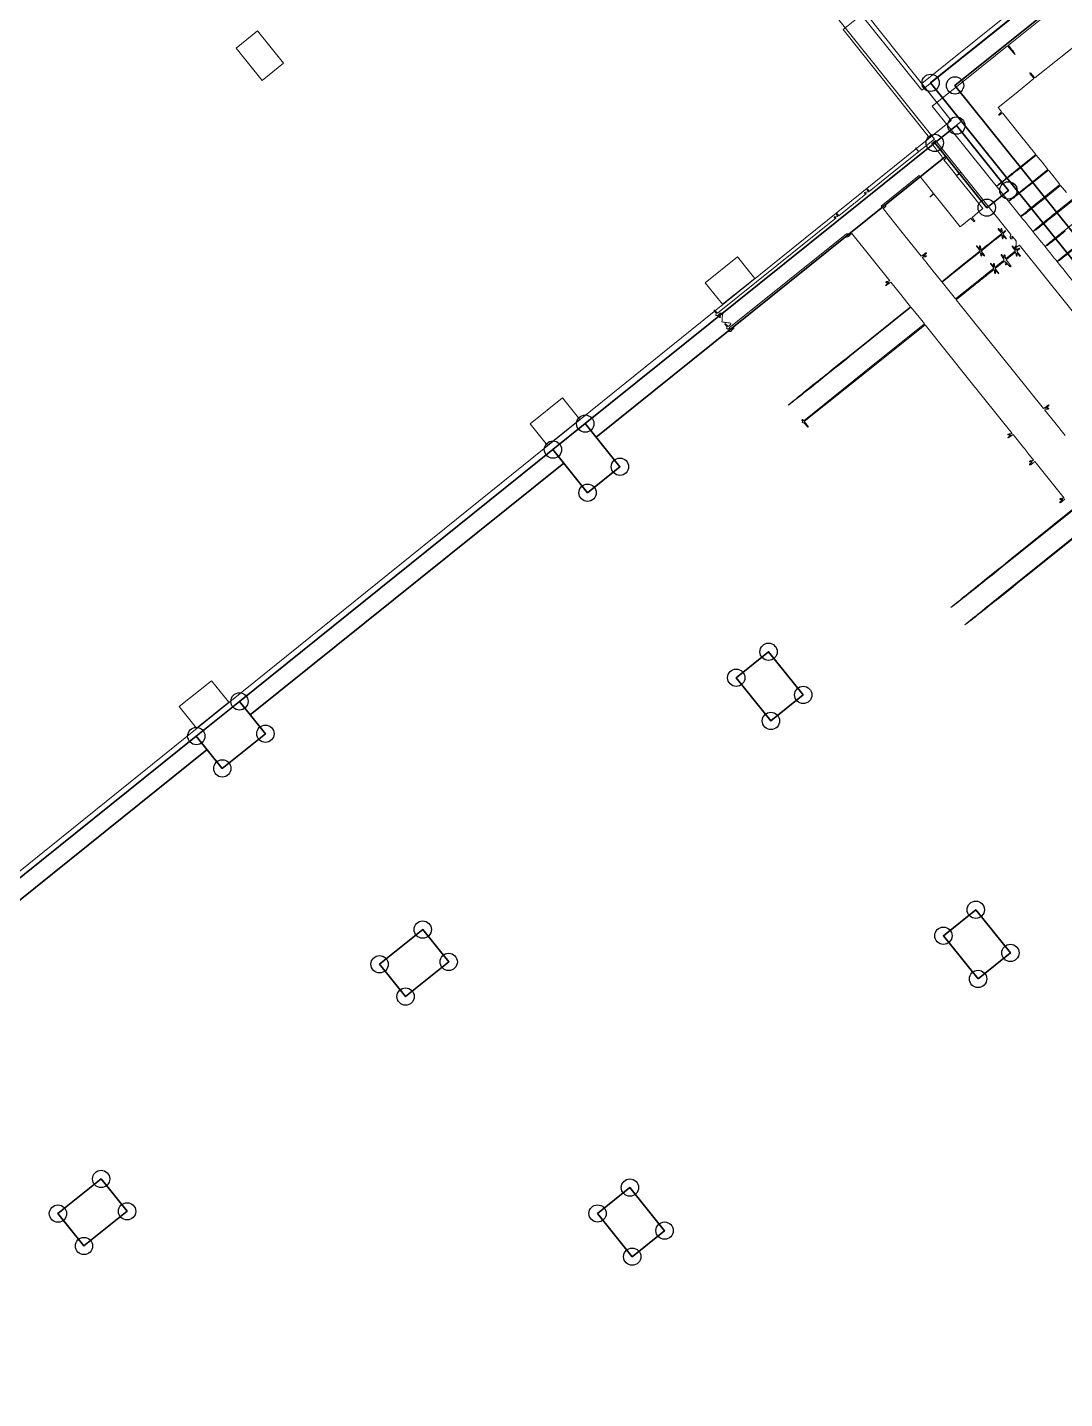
# Model space of a CAD drawing. Header units: metres. Extents: x 7511766 to 7511973, y 4692310 to 4692411.
# Drawn here: x 7511930.67 to 7511945.65, y 4692340.82 to 4692360.63 of the extents above; entities that cross this region are included whole.
import ezdxf

# ---------------------------------------------------------------- set-up
doc = ezdxf.new("R2010")
doc.units = ezdxf.units.M
doc.layers.get('0').update_dxf_attribs({"lineweight": 0})
doc.layers.add('A - Bodrumi -1 Polyline_Pen_No__23', color=7, linetype='Continuous', lineweight=0, true_color=0xff6600)
doc.layers.add('A - objekti 1 gjendja faktike_Pen_No__8', color=7, linetype='Continuous', lineweight=0, true_color=0xa80f02)
for name, color, linetype, lineweight in [('A - objekti 1 gjendja faktike_Pen_No__1', 7, 'Continuous', 0), ('ll-cde-shtyllat', 7, 'Continuous', 0), ('shytllat', 5, 'Continuous', 0)]:
    doc.layers.add(name, color=color, linetype=linetype, lineweight=lineweight)

# ---------------------------------------------------------------- blocks, each defined once
blk = doc.blocks.new('A$C51214811')
for points in [[(129.36, 67.7), (256.83, 67.68), (256.83, 65.27), (256.83, 62.86), (256.22, 62.83), (255.6, 62.8), (256.22, 62.79), (256.83, 62.77), (256.83, 55.15), (256.83, 47.54), (256.41, 47.54, 0.01883), (256.24, 47.53, 0.03053), (256.11, 47.52, 0.031449), (256.01, 47.49, 0.322437), (255.98, 47.46, 0.324455), (256.01, 47.42, 0.030522), (256.11, 47.4, 0.029984), (256.25, 47.38, 0.018474), (256.41, 47.37), (256.85, 47.37), (256.58, 46.91, 0.003411), (256.39, 46.55, 0.063933), (256.34, 46.43, 0.336766), (256.36, 46.38, 0.129778), (256.45, 46.36, 0.140065), (256.5, 46.37, 0.048038), (256.57, 46.42, 0.04323), (256.64, 46.5, 0.038085), (256.7, 46.59, -0.736306), (256.77, 46.57, -0.018558), (256.8, 46.07, -0.007043), (256.82, 45.04, -0.000656), (256.83, 42.49), (256.83, 38.15), (256.41, 38.15, 0.014459), (256.2, 38.14, 0.056061), (256.08, 38.12, 0.113132), (256.01, 38.08, 0.21271), (255.98, 38.03, 0.214386), (256.01, 37.97, 0.09703), (256.08, 37.93, 0.053321), (256.21, 37.9, 0.0163), (256.4, 37.88), (256.82, 37.85), (256.57, 37.45, 0.028414), (256.4, 37.14, 0.155884), (256.38, 36.95, 0.566946), (256.45, 36.92, 0.057366), (256.63, 37.1), (256.83, 37.35), (256.83, 18.97), (256.83, 0.6), (256.31, 0.57, 0.015182), (256.09, 0.55, 0.030501), (255.92, 0.52, 0.035837), (255.79, 0.49, 0.223019), (255.75, 0.44, 0.338826), (255.77, 0.39, 0.095119), (255.85, 0.36, 0.041244), (256, 0.34, 0.009683), (256.26, 0.33, -0.008944), (256.57, 0.33, -0.060803), (256.72, 0.3, -0.137221), (256.81, 0.25, -0.123333), (256.85, 0.16, 0.142543), (256.93, 0.05, 0.189382), (257.04, 0, 0.189382), (257.16, 0.05, 0.142543), (257.23, 0.16, -0.10515), (257.27, 0.25, -0.136243), (257.34, 0.3, -0.073882), (257.46, 0.33, -0.014834), (257.69, 0.33, 0.014606), (257.89, 0.34, 0.059971), (258.01, 0.36, 0.123714), (258.07, 0.4, 0.19762), (258.1, 0.46, 0.200296), (258.07, 0.52, 0.122766), (258.01, 0.56, 0.058865), (257.88, 0.58, 0.014068), (257.68, 0.59), (257.25, 0.59), (257.25, 0.91, -0.035807), (257.26, 1.07, -0.055796), (257.3, 1.2, -0.060488), (257.36, 1.31, -0.052255), (257.45, 1.42), (257.64, 1.6), (258.35, 0.88, 0.005547), (258.63, 0.61, 0.008462), (258.88, 0.38, 0.003913), (259.1, 0.18, 0.181017), (259.15, 0.16, 0.180395), (259.21, 0.18, 0.003711), (259.43, 0.38, 0.008211), (259.69, 0.62, 0.005372), (259.97, 0.9, -0.004777), (260.39, 1.3, -0.035269), (260.6, 1.48, -0.093162), (260.74, 1.55, -0.240508), (260.84, 1.52, -0.107313), (260.9, 1.45, -0.05033), (260.94, 1.34, -0.039979), (260.97, 1.19, -0.022373), (260.98, 1), (260.98, 0.6), (260.5, 0.57, 0.018956), (260.06, 0.53, 0.324584), (259.96, 0.44, 0.445195), (260.03, 0.35, 0.020532), (260.45, 0.33, -0.010299), (260.73, 0.33, -0.064527), (260.87, 0.3, -0.137837), (260.95, 0.25, -0.117582), (261, 0.16, 0.142543), (261.07, 0.05, 0.189382), (261.19, 0, 0.189382), (261.3, 0.05, 0.142543), (261.37, 0.16, -0.181746), (261.45, 0.28, -0.127595), (261.6, 0.33, -0.131321), (261.76, 0.31, -0.195002), (261.85, 0.21, 0.081035), (261.88, 0.16, 0.065663), (261.92, 0.12, 0.06652), (261.98, 0.09, 0.088478), (262.03, 0.08, 0.096942), (262.08, 0.09, 0.097427), (262.12, 0.12, 0.098422), (262.15, 0.16, 0.101174), (262.16, 0.21, -0.064853), (262.17, 0.26, -0.082425), (262.18, 0.3, -0.098894), (262.21, 0.32, -0.148195), (262.24, 0.33, 0.148195), (262.28, 0.34, 0.098894), (262.3, 0.37, 0.082425), (262.32, 0.41, 0.064853), (262.33, 0.46, 0.064853), (262.32, 0.51, 0.082425), (262.3, 0.55, 0.098894), (262.28, 0.58, 0.148195), (262.24, 0.59, -0.333522), (262.21, 0.61, -0.026401), (262.18, 0.73, -0.027515), (262.17, 0.88, -0.016878), (262.16, 1.06, 0.00915), (262.15, 1.32, 0.071543), (262.13, 1.44, 0.204662), (262.09, 1.49, 0.158528), (262.01, 1.5, 0.149402), (261.94, 1.46, 0.109659), (261.89, 1.39, 0.059101), (261.86, 1.25, 0.014771), (261.84, 1.03, -0.010527), (261.82, 0.77, -0.096178), (261.78, 0.66, -0.201009), (261.72, 0.6, -0.073654), (261.61, 0.59), (261.4, 0.59), (261.4, 18.71), (261.4, 36.84), (261.61, 37.09), (261.82, 37.35), (261.82, 36.95, 0.046025), (261.84, 36.7, 0.077695), (261.91, 36.51, 0.153779), (262.01, 36.41, 0.323268), (262.1, 36.43, 0.173476), (262.13, 36.48, 0.00632), (262.14, 36.68, 0.010901), (262.16, 36.92, 0.007362), (262.16, 37.19), (262.16, 37.9), (269.49, 37.9), (276.81, 37.9), (276.59, 37.52, 0.022251), (276.46, 37.26, 0.053466), (276.39, 37.06, 0.105612), (276.38, 36.93, 0.358625), (276.44, 36.88, 0.209335), (276.48, 36.9, 0.022051), (276.54, 36.97, 0.024308), (276.61, 37.07, 0.017141), (276.68, 37.18), (276.84, 37.48), (276.88, 36.97, 0.013488), (276.93, 36.48, 0.580342), (277.01, 36.45, 0.210817), (277.09, 36.59, 0.009535), (277.12, 37.16), (277.14, 37.9), (280.94, 37.9), (284.75, 37.9), (284.75, 18.99, 0.000291), (284.75, 10.64, 0.000828), (284.77, 4.83, 0.000039), (284.79, 0.12, 0.412858), (284.83, 0.08, 0.412858), (284.87, 0.12, 0.000039), (284.9, 4.83, 0.000828), (284.91, 10.64, 0.000291), (284.92, 18.99), (284.92, 37.9), (287.5, 37.9), (290.08, 37.9), (290.08, 19.25), (290.08, 0.6), (289.85, 0.57, 0.061947), (289.66, 0.53, 0.261688), (289.59, 0.44, 0.376783), (289.64, 0.36, 0.077948), (289.81, 0.33, -0.042924), (289.92, 0.32, -0.068853), (290.01, 0.3, -0.083393), (290.08, 0.25, -0.105792), (290.12, 0.19, 0.018157), (290.16, 0.1, 0.289816), (290.18, 0.08, 0.225928), (290.21, 0.09, 0.011806), (290.28, 0.19, -0.126283), (290.38, 0.26, -0.066919), (290.52, 0.31, -0.034697), (290.75, 0.33, -0.006882), (291.17, 0.33, 0.005824), (291.58, 0.34, 0.034858), (291.79, 0.36, 0.083308), (291.9, 0.4, 0.275591), (291.94, 0.46, 0.280451), (291.9, 0.52, 0.080293), (291.78, 0.56, 0.033635), (291.56, 0.58, 0.005528), (291.13, 0.59), (290.33, 0.59), (290.33, 19.24), (290.33, 37.9), (307.13, 37.9), (323.92, 37.9), (323.66, 37.44, 0.022225), (323.49, 37.09, 0.222541), (323.49, 36.94, 0.536942), (323.58, 36.92, 0.030691), (323.78, 37.19), (323.99, 37.5), (324.02, 36.98, 0.014871), (324.06, 36.5, 0.612674), (324.13, 36.47, 0.191836), (324.21, 36.63, 0.010594), (324.24, 37.18), (324.26, 37.9), (328.24, 37.9, -0.000794), (329.76, 37.89, -0.001324), (331.04, 37.89, -0.000071), (332.19, 37.88, -0.411651), (332.21, 37.86, -0.118776), (332.2, 37.84, -0.002401), (332.15, 37.73, -0.005535), (332.08, 37.6, -0.003675), (332, 37.46, 0.011167), (331.92, 37.31, 0.013731), (331.85, 37.17, 0.012176), (331.8, 37.05, 0.090598), (331.79, 36.99, 0.192997), (331.82, 36.9, 0.340288), (331.89, 36.89, 0.109392), (331.99, 36.98, 0.035201), (332.1, 37.16), (332.25, 37.43), (332.29, 36.92, 0.012342), (332.32, 36.68, 0.047346), (332.35, 36.53, 0.091756), (332.4, 36.44, 0.224419), (332.46, 36.42, 0.269279), (332.53, 36.45, 0.079408), (332.57, 36.56, 0.03557), (332.6, 36.77, 0.006611), (332.61, 37.16), (332.64, 37.9), (338.27, 37.9), (343.9, 37.9), (343.68, 37.52, 0.014122), (343.6, 37.37, 0.016351), (343.52, 37.22, 0.015522), (343.47, 37.09, 0.086748), (343.46, 37.01, 0.153061), (343.49, 36.91, 0.384928), (343.56, 36.89, 0.122288), (343.67, 36.99, 0.033834), (343.78, 37.19), (343.93, 37.5), (343.97, 36.96, 0.01551), (343.99, 36.74, 0.028269), (344.03, 36.57, 0.030562), (344.07, 36.44, 0.222764), (344.12, 36.39, 0.394072), (344.17, 36.42, 0.061095), (344.2, 36.53, 0.029435), (344.22, 36.75, 0.006363), (344.22, 37.13), (344.22, 37.9)], [(347.35, 37.9), (347.35, 18.99, 0.000291), (347.36, 10.64, 0.000828), (347.37, 4.83, 0.000039), (347.39, 0.12, 0.412858), (347.44, 0.08, 0.412858), (347.48, 0.12, 0.000039), (347.5, 4.83, 0.000828), (347.52, 10.64, 0.000291), (347.52, 18.99), (347.52, 37.9)], [(352.68, 37.9), (352.7, 19.01, 0.000292), (352.72, 10.68, 0.000828), (352.74, 4.87, 0.000039), (352.77, 0.16, 0.412526), (352.81, 0.12, 0.412526), (352.85, 0.16, 0.000039), (352.88, 4.87, 0.000828), (352.9, 10.68, 0.000292), (352.91, 19.01), (352.94, 37.9)], [(494.49, 37.88, -0.000004), (503.41, 37.86, -0.425827)], [(332.29, 47.54), (328.31, 47.54), (324.33, 47.54), (324.59, 48, 0.013632), (324.7, 48.2, 0.036849), (324.76, 48.36, 0.055394), (324.79, 48.46, 0.285851), (324.76, 48.52, 0.078544), (324.69, 48.54, 0.25054), (324.64, 48.53, 0.068732), (324.59, 48.47, 0.002883), (324.44, 48.22), (324.26, 47.92), (324.26, 48.49, 0.008923), (324.25, 48.79, 0.04577), (324.23, 48.95, 0.10575), (324.19, 49.03, 0.236826), (324.13, 49.06, 0.273642), (324.06, 49.03, 0.084509), (324.03, 48.92, 0.035355), (324.01, 48.71, 0.005946), (324, 48.3), (324, 47.54), (307.17, 47.54), (290.33, 47.54), (290.33, 53.38, -0.001019), (290.34, 55.62, -0.0017), (290.35, 57.5, -0.000117), (290.37, 59.19, -0.423101), (290.39, 59.21, -0.10382), (290.43, 59.2, -0.007062), (290.54, 59.15, -0.009869), (290.66, 59.08, -0.007234), (290.8, 59, 0.012708), (290.93, 58.92, 0.015414), (291.07, 58.85, 0.01405), (291.18, 58.8, 0.095102), (291.24, 58.79, 0.218217), (291.32, 58.83, 0.339983), (291.32, 58.9, 0.086405), (291.21, 59.02, 0.02268), (290.99, 59.17), (290.63, 59.38), (291.24, 59.38, 0.012065), (291.48, 59.39, 0.0222), (291.68, 59.41, 0.01921), (291.83, 59.43, 0.352506), (291.85, 59.47, 0.365646), (291.82, 59.5, 0.014491), (291.64, 59.53, 0.018502), (291.4, 59.55, 0.009164), (291.09, 59.55), (290.33, 59.55), (290.33, 61.08, -0.002756), (290.34, 61.86, -0.015256), (290.35, 62.28, -0.024693), (290.38, 62.52, -0.524971), (290.44, 62.55, -0.003685), (290.5, 62.51, -0.000678), (290.61, 62.44, -0.000729), (290.74, 62.36, -0.000663), (290.87, 62.28, 0.043738), (291.13, 62.15, 0.208278), (291.29, 62.15, 0.506238), (291.31, 62.25, 0.062472), (291.13, 62.4), (290.89, 62.56), (291.6, 62.6, 0.006946), (291.99, 62.63, 0.040953), (292.19, 62.66, 0.093307), (292.3, 62.71, 0.192306), (292.35, 62.79, 0.286701), (292.32, 62.87, 0.124164), (292.21, 62.91, 0.033844), (291.96, 62.93, 0.003161), (291.35, 62.94), (290.33, 62.94), (290.33, 64.43), (290.33, 65.91), (290.72, 65.69, 0.01134), (290.88, 65.61, 0.013881), (291.03, 65.54, 0.012382), (291.16, 65.49, 0.090056), (291.23, 65.48, 0.312787), (291.29, 65.52, 0.2539), (291.28, 65.61, 0.078876), (291.15, 65.74, 0.035713), (290.94, 65.86), (290.63, 66.03), (291.24, 66.05, 0.009483), (291.81, 66.08, 0.595671), (291.84, 66.16, 0.224137), (291.7, 66.23, 0.008067), (291.1, 66.24), (290.34, 66.24), (290.31, 66.72, 0.017897), (290.28, 67.09, 0.298792), (290.21, 67.18, 0.454172), (290.13, 67.13, 0.020962), (290.09, 66.79, -0.014444), (290.08, 66.64, -0.023568), (290.06, 66.52, -0.020091), (290.03, 66.43, -0.341373), (290.01, 66.41, -0.104965), (289.97, 66.42, -0.006308), (289.87, 66.47, -0.00923), (289.75, 66.54, -0.006674), (289.61, 66.62, 0.009059), (289.36, 66.77, 0.07668), (289.23, 66.82, 0.284194), (289.17, 66.79, 0.169831), (289.15, 66.72, 0.174943), (289.17, 66.66, 0.032609), (289.24, 66.59, 0.031428), (289.34, 66.5, 0.024173), (289.46, 66.42), (289.78, 66.24), (289.21, 66.24, 0.013289), (288.99, 66.23, 0.023467), (288.8, 66.21, 0.020767), (288.67, 66.19, 0.347374), (288.64, 66.15, 0.362465), (288.67, 66.12, 0.015687), (288.84, 66.09, 0.019442), (289.07, 66.07, 0.009838), (289.36, 66.07), (290.08, 66.07), (290.08, 64.54), (290.08, 63.01), (289.71, 63.23, 0.010753), (289.56, 63.31, 0.013531), (289.42, 63.38, 0.011674), (289.3, 63.43, 0.096868), (289.25, 63.45, 0.204312), (289.17, 63.41, 0.325235), (289.16, 63.35, 0.09901), (289.25, 63.24, 0.028332), (289.42, 63.12), (289.7, 62.94), (289.17, 62.94, 0.010038), (288.9, 62.93, 0.04885), (288.75, 62.91, 0.11021), (288.67, 62.87, 0.227201), (288.64, 62.81, 0.227183), (288.67, 62.75, 0.11035), (288.75, 62.71, 0.048868), (288.9, 62.69, 0.010028), (289.17, 62.68, -0.020329), (289.79, 62.66, -0.242997), (289.99, 62.53, -0.12958), (290.07, 62.26, -0.004588), (290.08, 61.14), (290.08, 59.71), (289.69, 59.93, 0.008995), (289.4, 60.08, 0.066808), (289.25, 60.13, 0.242611), (289.18, 60.11, 0.211424), (289.15, 60.04, 0.175744), (289.17, 59.99, 0.030637), (289.24, 59.91, 0.030019), (289.34, 59.83, 0.022931), (289.46, 59.75), (289.78, 59.56), (289.21, 59.56, 0.013372), (288.99, 59.55, 0.023366), (288.8, 59.53, 0.020491), (288.67, 59.5, 0.346819), (288.64, 59.47, 0.362465), (288.67, 59.43, 0.015687), (288.84, 59.41, 0.019442), (289.07, 59.39, 0.009838), (289.36, 59.38), (290.08, 59.38), (290.08, 53.46), (290.08, 47.54), (287.5, 47.54), (284.92, 47.54), (284.92, 53.42), (284.92, 59.3), (285.34, 59.04, 0.009298), (285.65, 58.87, 0.065443), (285.81, 58.81, 0.236264), (285.9, 58.83, 0.222811), (285.93, 58.9, 0.180386), (285.91, 58.96, 0.035725), (285.84, 59.03, 0.033672), (285.74, 59.11, 0.025766), (285.61, 59.18), (285.3, 59.34), (285.87, 59.37, 0.011581), (286.4, 59.4, 0.639683), (286.42, 59.47, 0.186785), (286.26, 59.54, 0.009128), (285.68, 59.55), (284.92, 59.55), (284.92, 62.73, -0.001874), (284.92, 63.94, -0.003129), (284.94, 64.97, -0.000395), (284.95, 65.87, -0.420082), (284.98, 65.9, -0.10382), (285.02, 65.89, -0.007062), (285.12, 65.83, -0.009869), (285.25, 65.76, -0.007234), (285.38, 65.68, 0.013532), (285.52, 65.6, 0.016098), (285.65, 65.54, 0.014983), (285.77, 65.49, 0.092704), (285.83, 65.48, 0.297128), (285.9, 65.52, 0.267174), (285.89, 65.6, 0.077583), (285.76, 65.73, 0.02963), (285.54, 65.88), (285.21, 66.06), (285.83, 66.07, 0.012089), (286.07, 66.07, 0.022171), (286.26, 66.09, 0.019132), (286.41, 66.12, 0.352327), (286.44, 66.15, 0.365646), (286.41, 66.19, 0.014491), (286.23, 66.21, 0.018502), (285.99, 66.23, 0.009164), (285.68, 66.24), (284.92, 66.24), (284.92, 66.74, 0.015416), (284.91, 66.94, 0.025878), (284.89, 67.1, 0.024068), (284.87, 67.23, 0.339565), (284.83, 67.25, 0.33177), (284.8, 67.23, 0.027191), (284.77, 67.12, 0.027994), (284.75, 66.97, 0.017186), (284.75, 66.79), (284.75, 66.33), (284.32, 66.58, 0.009298), (284.01, 66.75, 0.065443), (283.85, 66.81, 0.236264), (283.77, 66.8, 0.222811), (283.73, 66.72, 0.180386), (283.75, 66.66, 0.035725), (283.83, 66.59, 0.033672), (283.93, 66.51, 0.025766), (284.05, 66.44), (284.37, 66.28), (283.8, 66.25, 0.011581), (283.27, 66.22, 0.639683), (283.24, 66.15, 0.186785), (283.4, 66.08, 0.009128), (283.99, 66.07), (284.75, 66.07), (284.75, 62.9, -0.001874), (284.74, 61.68, -0.003129), (284.73, 60.66, -0.000395), (284.71, 59.75, -0.420082), (284.68, 59.73, -0.10382), (284.64, 59.74, -0.007062), (284.54, 59.79, -0.009869), (284.42, 59.86, -0.007234), (284.28, 59.94, 0.012708), (284.15, 60.02, 0.015414), (284.01, 60.08, 0.01405), (283.9, 60.13, 0.095102), (283.84, 60.15, 0.218217), (283.76, 60.11, 0.339983), (283.75, 60.04, 0.086405), (283.87, 59.92, 0.02268), (284.09, 59.77), (284.45, 59.56), (283.84, 59.55, 0.012065), (283.6, 59.55, 0.0222), (283.4, 59.53, 0.01921), (283.25, 59.5, 0.352506), (283.22, 59.47, 0.365646), (283.25, 59.43, 0.014491), (283.44, 59.41, 0.018502), (283.68, 59.39, 0.009164), (283.99, 59.38), (284.75, 59.38), (284.75, 53.46), (284.75, 47.54), (280.98, 47.54), (277.22, 47.54), (277.48, 48, 0.013355), (277.59, 48.21, 0.038063), (277.65, 48.36, 0.059741), (277.67, 48.46, 0.278577), (277.64, 48.51, 0.031), (277.6, 48.53, 0.046666), (277.57, 48.55, 0.057974), (277.54, 48.55, 0.246146), (277.52, 48.54, 0.013628), (277.51, 48.52, 0.000456), (277.46, 48.43, 0.000865), (277.39, 48.33, 0.000603), (277.32, 48.22), (277.14, 47.92), (277.14, 48.5, 0.009062), (277.13, 48.78, 0.039053), (277.11, 48.94, 0.088868), (277.08, 49.02, 0.348476), (277.03, 49.04, 0.245891), (276.98, 48.99, 0.029679), (276.94, 48.83, 0.024548), (276.91, 48.6, 0.009086), (276.9, 48.27), (276.87, 47.54), (269.52, 47.54), (262.16, 47.54), (262.16, 48.01, 0.00915), (262.15, 48.27, 0.071543), (262.13, 48.39, 0.204662), (262.09, 48.45, 0.158528), (262.01, 48.46, 0.149402), (261.94, 48.42, 0.109659), (261.89, 48.34, 0.059101), (261.86, 48.21, 0.014771), (261.84, 47.98, -0.010527), (261.82, 47.72, -0.096178), (261.78, 47.61, -0.201009), (261.72, 47.56, -0.073654), (261.61, 47.54), (261.4, 47.54), (261.4, 53.42), (261.4, 59.3), (264.19, 59.3), (266.97, 59.3), (267, 58.69), (267.03, 58.07), (267.05, 58.69), (267.07, 59.3), (272.14, 59.3), (277.22, 59.3), (277.22, 60.95), (277.22, 62.6), (277.72, 62.6, 0.016937), (277.93, 62.61, 0.030486), (278.11, 62.63, 0.036562), (278.24, 62.66, 0.136398), (278.31, 62.71, 0.160514), (278.35, 62.82, 0.320501), (278.3, 62.89, 0.085493), (278.13, 62.93, 0.011282), (277.75, 62.94), (277.22, 62.94), (277.22, 64.63), (277.22, 66.32), (272.15, 66.32), (267.07, 66.32), (267.04, 66.93), (267.02, 67.55), (267, 66.93), (266.98, 66.32), (264.57, 66.32), (262.16, 66.32), (262.16, 66.77, 0.014187), (262.15, 67.09, 0.09804), (262.11, 67.25, 0.321604), (262.04, 67.29, 0.143788), (261.93, 67.24, 0.129248), (261.89, 67.18, 0.035909), (261.85, 67.06, 0.032106), (261.83, 66.91, 0.022998), (261.82, 66.73, -0.010937), (261.82, 66.49, -0.105454), (261.79, 66.38, -0.213936), (261.73, 66.34, -0.066034), (261.61, 66.32, -0.037634), (261.53, 66.33, -0.041396), (261.45, 66.35, -0.045439), (261.39, 66.37, -0.130646), (261.36, 66.41, 0.246107), (261.29, 66.44, 0.00282), (260.78, 66.47, 0.007034), (260.13, 66.49, 0.00314), (259.28, 66.49), (257.25, 66.49), (257.25, 67.08), (257.25, 67.68), (271.78, 67.67), (286.31, 67.67), (286.46, 67.42, 0.067557), (286.6, 67.23, 0.068943), (286.79, 67.09, 0.077621), (286.99, 67.01, 0.142159), (287.16, 67.03, 0.183629), (287.25, 67.11, 0.18745), (287.26, 67.23, 0.157825), (287.19, 67.35, 0.135657), (287.06, 67.41, -0.048901), (286.98, 67.42, -0.035605), (286.9, 67.46, -0.036249), (286.83, 67.5, -0.063394), (286.77, 67.55, -0.371505), (286.77, 67.61, -0.173568), (286.85, 67.65, -0.034668), (287.06, 67.67, -0.003667), (287.56, 67.68, -0.005662), (288.02, 67.67, -0.027107), (288.28, 67.65, -0.048952), (288.43, 67.61, -0.223013), (288.5, 67.55, 0.128727), (288.61, 67.4, 0.020745), (288.91, 67.17, 0.02056), (289.23, 66.96, 0.132543), (289.41, 66.91, 0.122873), (289.49, 66.93, 0.174674), (289.54, 66.99, 0.08313), (289.56, 67.09, 0.014572), (289.57, 67.29), (289.57, 67.68), (319.24, 67.67)], [(443.31, 173.75, -0.000001), (443.33, 190.23, -0.415883)], [(249.62, 140.26, -0.000004), (249.61, 132.5, -0.413589)], [(98.06, 90.5, -0.000001), (113.4, 90.48, -0.426088)], [(102.62, 138.06, -0.000001), (113.4, 138.04, -0.0589)], [(201.34, 137.96, -0.000006), (209, 137.94, -0.425725)], [(201.34, 147.01, -0.000006), (209, 146.99, -0.425725)], [(156.67, 185.38, -0.000002), (156.68, 191.94, -0.41377)], [(249.91, 177.49, -0.000004), (249.93, 185.25, -0.413589)], [(254.02, 115.58, -0.000026), (250.43, 115.6, -0.424894)], [(260.51, 110.78), (260.49, 103.27), (260.47, 95.76), (259.62, 95.76, 0.005166), (259.17, 95.76, 0.032087), (258.94, 95.74, 0.076343), (258.82, 95.7, 0.286755), (258.78, 95.64, 0.286733), (258.82, 95.57, 0.076357), (258.94, 95.53, 0.032093), (259.17, 95.51, 0.005168), (259.62, 95.51), (260.47, 95.51), (260.49, 89.99), (260.51, 84.47), (261.16, 84.44), (261.81, 84.42), (261.84, 83.94, 0.012725), (261.86, 83.69, 0.056096), (261.89, 83.55, 0.109743), (261.94, 83.47, 0.15577), (262.01, 83.43, 0.170556), (262.09, 83.44, 0.199387), (262.13, 83.49, 0.066037), (262.15, 83.62, 0.008037), (262.16, 83.91), (262.16, 84.43), (268.59, 84.43), (275.02, 84.43), (275.02, 78.38, 0.00093), (275.02, 75.73, 0.002567), (275.04, 73.86, 0.000369), (275.06, 72.37, 0.409692), (275.1, 72.33, 0.409692), (275.14, 72.37, 0.000369), (275.17, 73.86, 0.002567), (275.18, 75.73, 0.00093), (275.19, 78.38), (275.19, 84.43), (277.43, 84.43), (279.67, 84.43), (279.67, 78.38, 0.00093), (279.68, 75.73, 0.002567), (279.69, 73.86, 0.000369), (279.72, 72.37, 0.409692), (279.76, 72.33, 0.409692), (279.8, 72.37, 0.000369), (279.82, 73.86, 0.002567), (279.84, 75.73, 0.00093), (279.84, 78.38), (279.84, 84.43), (282.08, 84.43), (284.32, 84.43), (284.32, 78.38, 0.000539), (284.33, 74.9, 0.004705), (284.35, 73.36, 0.003261), (284.37, 72.4, 0.404284), (284.45, 72.33, 0.404284), (284.53, 72.4, 0.003261), (284.56, 73.36, 0.004705), (284.57, 74.9, 0.000539), (284.58, 78.38), (284.58, 84.43), (286.78, 84.43)], [(288.98, 84.43), (288.98, 78.38, 0.000539), (288.98, 74.9, 0.004705), (289, 73.36, 0.003261), (289.03, 72.4, 0.404284), (289.1, 72.33, 0.404284), (289.18, 72.4, 0.003261), (289.21, 73.36, 0.004705), (289.23, 74.9, 0.000539), (289.23, 78.38), (289.23, 84.43)], [(293.63, 84.43), (293.63, 78.38, 0.000539), (293.63, 74.9, 0.004705), (293.65, 73.36, 0.003261), (293.68, 72.4, 0.404284), (293.76, 72.33, 0.404284), (293.84, 72.4, 0.003261), (293.86, 73.36, 0.004705), (293.88, 74.9, 0.000539), (293.88, 78.38)], [(298.28, 78.38, 0.000539), (298.29, 74.9, 0.004705), (298.31, 73.36, 0.003261), (298.33, 72.4, 0.404284), (298.41, 72.33, 0.404284), (298.49, 72.4, 0.003261), (298.52, 73.36, 0.004705), (298.53, 74.9, 0.000539), (298.54, 78.38)], [(312.55, 88.27, 0.000001), (312.54, 92.14, 0.000001), (312.53, 96.71)], [(318.24, 76.02, -0.000009), (318.23, 72.68, -0.41334)], [(317.51, 72.29, -0.00002), (308.08, 72.28, -0.000135), (297.28, 72.27, -0.000078), (284.3, 72.26), (250.32, 72.24), (250.32, 83.87), (250.32, 95.5), (251.71, 95.53, 0.004643), (252.29, 95.54, 0.010469), (252.73, 95.57, 0.005218), (253.07, 95.6, 0.385812), (253.11, 95.64, 0.385812), (253.07, 95.67, 0.005218), (252.73, 95.7, 0.010469), (252.29, 95.73, 0.004643), (251.71, 95.74), (250.32, 95.77), (250.32, 105.54)]]:
    blk.add_lwpolyline(points, format="xyb")
blk.add_lwpolyline([(245.77, 99.71), (245.75, 72.67), (126.08, 72.67)])

msp = doc.modelspace()

# ---------------------------------------------------------------- linework, layer by layer
at = {"color": 8, "linetype": 'ByBlock', "lineweight": -2, "transparency": 16777216}
for centre in [(7511943.717, 4692359.831), (7511944.07, 4692359.793), (7511944.089, 4692359.213), (7511943.777, 4692358.962), (7511944.841, 4692358.277), (7511944.529, 4692358.027), (7511938.727, 4692354.906), (7511938.26, 4692354.531), (7511939.228, 4692354.283), (7511938.76, 4692353.907), (7511941.375, 4692351.609), (7511940.908, 4692351.234), (7511933.73, 4692350.892), (7511941.876, 4692350.986), (7511934.105, 4692350.425), (7511941.409, 4692350.61), (7511933.106, 4692350.391), (7511933.482, 4692349.924), (7511944.37, 4692347.881), (7511936.378, 4692347.595), (7511943.902, 4692347.506), (7511944.871, 4692347.258), (7511935.754, 4692347.094), (7511936.753, 4692347.128), (7511944.403, 4692346.882), (7511936.13, 4692346.627), (7511931.731, 4692343.991), (7511939.372, 4692343.867), (7511931.107, 4692343.49), (7511932.106, 4692343.523), (7511938.904, 4692343.492), (7511939.873, 4692343.244), (7511931.483, 4692343.022), (7511939.405, 4692342.868)]:
    msp.add_circle(centre, 0.125, dxfattribs=at)
at = {"layer": 'A - Bodrumi -1 Polyline_Pen_No__23', "color": 30, "linetype": 'Continuous', "lineweight": 20, "true_color": 0xff6600}
for points in [[(7511925.199, 4692382.93104), (7511882.02661, 4692361.83233), (7511884.61729, 4692356.53126), (7511905.14689, 4692366.56426), (7511917.56903, 4692341.14686), (7511924.1165, 4692344.3467), (7511924.64837, 4692343.68436), (7511944.01582, 4692359.28762), (7511943.58816, 4692359.82319), (7511945.54327, 4692361.39367), (7511936.39386, 4692372.81692), (7511934.51501, 4692371.31205)], [(7511944.01582, 4692359.28762), (7511943.70324, 4692359.03802), (7511942.45528, 4692360.60091), (7511942.76786, 4692360.8505)], [(7511934.36805, 4692360.116), (7511934.0566, 4692359.86501), (7511933.68011, 4692360.33218), (7511933.99156, 4692360.58318)], [(7511940.70922, 4692356.63013), (7511940.45915, 4692356.94233), (7511940.92745, 4692357.31742), (7511941.17751, 4692357.00522)], [(7511938.17869, 4692354.59077), (7511937.92863, 4692354.90297), (7511938.39693, 4692355.27807), (7511938.64699, 4692354.96587)], [(7511933.10747, 4692350.50386), (7511932.85741, 4692350.81606), (7511933.3257, 4692351.19115), (7511933.57577, 4692350.87895)]]:
    msp.add_lwpolyline(points, close=True, dxfattribs=at)
at = {"layer": 'A - objekti 1 gjendja faktike_Pen_No__1', "color": 7, "linetype": 'Continuous', "lineweight": 13}
for p, q in [((7511943.71745, 4692359.8306), (7511945.64364, 4692361.37784)), ((7511944.16316, 4692359.2758), (7511943.71745, 4692359.8306)), ((7511924.81816, 4692343.735), (7511944.16316, 4692359.2758))]:
    msp.add_line(p, q, dxfattribs=at)
at = {"layer": 'A - objekti 1 gjendja faktike_Pen_No__8', "color": 14, "linetype": 'Continuous', "lineweight": 35, "true_color": 0xa80f02, "flags": 128}
for points in [[(7511949.18232, 4692358.61705), (7511952.37894, 4692361.18447), (7511954.32016, 4692358.76752), (7511954.12524, 4692358.61097), (7511952.34057, 4692360.833), (7511950.93718, 4692359.70585), (7511952.72185, 4692357.48381), (7511952.52693, 4692357.32726), (7511950.74226, 4692359.5493), (7511949.33887, 4692358.42214), (7511951.12354, 4692356.2001), (7511950.38662, 4692355.60822), (7511950.23007, 4692355.80314), (7511950.77207, 4692356.23846), (7511946.40851, 4692361.6714), (7511944.06954, 4692359.79278), (7511948.43309, 4692354.35986), (7511949.06057, 4692354.86384), (7511949.21712, 4692354.66892), (7511948.39472, 4692354.0084), (7511943.71744, 4692359.83062), (7511946.44688, 4692362.02287)], [(7511944.52871, 4692358.02675), (7511944.84057, 4692358.27723), (7511944.08913, 4692359.21282), (7511943.77727, 4692358.96234)], [(7511938.76047, 4692353.90693), (7511938.25951, 4692354.53066), (7511938.72731, 4692354.90638), (7511939.22827, 4692354.28265)], [(7511941.87638, 4692350.98557), (7511941.40858, 4692350.60985), (7511940.90762, 4692351.23358), (7511941.37542, 4692351.6093)], [(7511933.10587, 4692350.39142), (7511933.7296, 4692350.89238), (7511934.10532, 4692350.42458), (7511933.48159, 4692349.92362)], [(7511944.40273, 4692346.88192), (7511944.87053, 4692347.25764), (7511944.36957, 4692347.88137), (7511943.90177, 4692347.50565)], [(7511935.75398, 4692347.09434), (7511936.1297, 4692346.62655), (7511936.75343, 4692347.12751), (7511936.37771, 4692347.5953)], [(7511931.73067, 4692343.99121), (7511932.10639, 4692343.52342), (7511931.48266, 4692343.02246), (7511931.10694, 4692343.49025)], [(7511938.90406, 4692343.49165), (7511939.37186, 4692343.86737), (7511939.87282, 4692343.24364), (7511939.40502, 4692342.86792)]]:
    msp.add_lwpolyline(points, close=True, dxfattribs=at)
for points in [[(7511943.77727, 4692358.96234), (7511938.72731, 4692354.90638)], [(7511938.88386, 4692354.71147), (7511943.93382, 4692358.76743)], [(7511938.25951, 4692354.53066), (7511933.7296, 4692350.89238)], [(7511933.88615, 4692350.69747), (7511938.41606, 4692354.33575)], [(7511933.10587, 4692350.39142), (7511929.14518, 4692347.21033)], [(7511929.30173, 4692347.01541), (7511933.26242, 4692350.19651)]]:
    msp.add_lwpolyline(points, dxfattribs=at)
at = {"layer": 'shytllat', "color": 8, "linetype": 'Continuous', "lineweight": 35, "flags": 128}
for points in [[(7511949.18232, 4692358.61705), (7511952.37894, 4692361.18447), (7511954.32016, 4692358.76752), (7511954.12524, 4692358.61097), (7511952.34057, 4692360.833), (7511950.93718, 4692359.70585), (7511952.72185, 4692357.48381), (7511952.52693, 4692357.32726), (7511950.74226, 4692359.5493), (7511949.33887, 4692358.42214), (7511951.12354, 4692356.2001), (7511950.38662, 4692355.60822), (7511950.23007, 4692355.80314), (7511950.77207, 4692356.23846), (7511946.40851, 4692361.6714), (7511944.06954, 4692359.79278), (7511948.43309, 4692354.35986), (7511949.06057, 4692354.86384), (7511949.21712, 4692354.66892), (7511948.39472, 4692354.0084), (7511943.71744, 4692359.83062), (7511946.44688, 4692362.02287)], [(7511944.40273, 4692346.88192), (7511944.87053, 4692347.25764), (7511944.36957, 4692347.88137), (7511943.90177, 4692347.50565)]]:
    msp.add_lwpolyline(points, close=True, dxfattribs=at)
at = {"layer": 'shytllat', "color": 8, "flags": 128}
for points in [[(7511944.52871, 4692358.02675), (7511944.84057, 4692358.27723), (7511944.08913, 4692359.21282), (7511943.77727, 4692358.96234)], [(7511938.76047, 4692353.90693), (7511938.25951, 4692354.53066), (7511938.72731, 4692354.90638), (7511939.22827, 4692354.28265)], [(7511941.87638, 4692350.98557), (7511941.40858, 4692350.60985), (7511940.90762, 4692351.23358), (7511941.37542, 4692351.6093)], [(7511933.10587, 4692350.39142), (7511933.7296, 4692350.89238), (7511934.10532, 4692350.42458), (7511933.48159, 4692349.92362)], [(7511935.75398, 4692347.09434), (7511936.1297, 4692346.62655), (7511936.75343, 4692347.12751), (7511936.37771, 4692347.5953)], [(7511931.73067, 4692343.99121), (7511932.10639, 4692343.52342), (7511931.48266, 4692343.02246), (7511931.10694, 4692343.49025)], [(7511938.90406, 4692343.49165), (7511939.37186, 4692343.86737), (7511939.87282, 4692343.24364), (7511939.40502, 4692342.86792)]]:
    msp.add_lwpolyline(points, close=True, dxfattribs=at)
at = {"layer": 'shytllat', "color": 8, "linetype": 'Continuous', "lineweight": 35, "flags": 128}
for points in [[(7511943.77727, 4692358.96234), (7511938.72731, 4692354.90638)], [(7511938.88386, 4692354.71147), (7511943.93382, 4692358.76743)], [(7511938.25951, 4692354.53066), (7511933.7296, 4692350.89238)], [(7511933.88615, 4692350.69747), (7511938.41606, 4692354.33575)], [(7511933.10587, 4692350.39142), (7511929.14518, 4692347.21033)], [(7511929.30173, 4692347.01541), (7511933.26242, 4692350.19651)]]:
    msp.add_lwpolyline(points, dxfattribs=at)

# ---------------------------------------------------------------- block references
at = {"layer": 'll-cde-shtyllat', "xscale": 0.05993101123899882, "yscale": 0.05993101123899882, "zscale": 0.05993101123899882, "rotation": 308.7325131062978}
msp.add_blockref('A$C51214811', (7511930.97796, 4692368.48715), dxfattribs=at)

doc.saveas('drawing.dxf')
